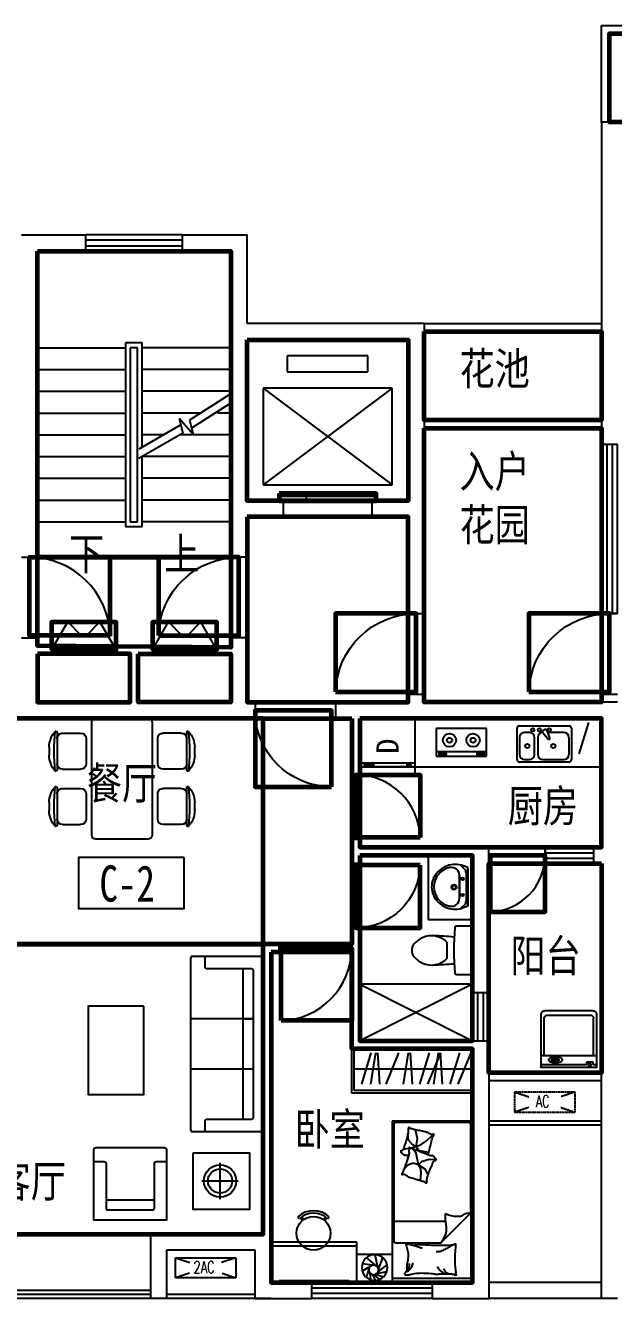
# Model space of a CAD drawing. Extents: x 4972709 to 5005109, y -957987 to -942187.
# Drawn here: x 4987559 to 4994859, y -957987 to -942187 of the extents above; entities that cross this region are included whole.
import ezdxf
from ezdxf.enums import TextEntityAlignment as Align

# ---------------------------------------------------------------- set-up
doc = ezdxf.new("R2010")
doc.units = 0
doc.header["$MEASUREMENT"] = 0
doc.linetypes.add('DASH', pattern=[0.35, 0.25, -0.1])
doc.layers.get('0').update_dxf_attribs({"linetype": 'CONTINUOUS'})
for name, color, linetype in [('4-BACLONY', 6, 'CONTINUOUS'), ('F1', 8, 'CONTINUOUS'), ('I-FURN', 252, 'CONTINUOUS'), ('KTIAO', 124, 'CONTINUOUS'), ('PUB_TEXT', 7, 'CONTINUOUS'), ('STAIR', 3, 'CONTINUOUS'), ('WALL', 2, 'CONTINUOUS'), ('WINDOW', 4, 'CONTINUOUS'), ('WINDOW_TEXT', 7, 'CONTINUOUS'), ('家具1', 8, 'CONTINUOUS'), ('家具示意', 8, 'CONTINUOUS'), ('洁具', 223, 'CONTINUOUS')]:
    doc.layers.add(name, color=color, linetype=linetype)
for name, color, linetype, lineweight in [('GROUND', 5, 'CONTINUOUS', 5), ('GT_卧室', 1, 'CONTINUOUS', 60), ('GT_卫生间', 5, 'CONTINUOUS', 60), ('GT_厨房', 4, 'CONTINUOUS', 60), ('GT_客厅', 2, 'CONTINUOUS', 60), ('GT_楼梯', 130, 'CONTINUOUS', 60), ('GT_水机房', 170, 'CONTINUOUS', 60), ('GT_电机房', 210, 'CONTINUOUS', 60), ('GT_电梯', 150, 'CONTINUOUS', 60), ('GT_花园', 74, 'CONTINUOUS', 60), ('GT_过道', 30, 'CONTINUOUS', 60), ('GT_门', 245, 'CONTINUOUS', 60), ('GT_阳台', 6, 'CONTINUOUS', 60), ('GT_餐厅', 3, 'CONTINUOUS', 60), ('文字标注', 121, 'CONTINUOUS', 0)]:
    doc.layers.add(name, color=color, linetype=linetype, lineweight=lineweight)
doc.styles.add('!黑体', font='simhei.ttf', dxfattribs={"width": 0.75})
doc.styles.add('-黑体', font='simhei.ttf', dxfattribs={"width": 0.8})
doc.styles.add('_ROMANC', font='ROMANC', dxfattribs={"width": 0.6})
doc.styles.add('ATT', font='TXT')
doc.styles.add('DIM_FONT', font='SIMPLEX.shx', dxfattribs={"width": 0.8})
doc.styles.add('SIMPLEX', font='SIMPLEX.SHX')

# ---------------------------------------------------------------- blocks, each defined once
blk = doc.blocks.new('SOF1')
blk.add_line((-300, 650), (300, 650))
blk.add_lwpolyline([(-450, 25, 0.414214), (-425, 0), (425, 0, 0.414214), (450, 25), (450, 900), (-450, 900)], format="xyb", close=True)
blk.add_lwpolyline([(-450, 175), (-325, 175, 0.414214), (-300, 200), (-300, 750, -0.414214), (-275, 775), (275, 775, -0.414214), (300, 750), (300, 200, 0.414214), (325, 175), (450, 175)], format="xyb")
blk = doc.blocks.new('SOF3')
for p, q in [((-937.5, 650), (937.5, 650)), ((-312.5, 775), (-312.5, 0)), ((-312.5, 650), (-312.5, 775)), ((312.5, 775), (312.5, 0))]:
    blk.add_line(p, q)
for points in [[(1062.5, 0, 0.4142136), (1087.5, 25), (1087.5, 900), (-1087.5, 900), (-1087.5, 25, 0.4142136), (-1062.5, 0), (1062.5, 0)], [(-1087.5, 175), (-962.5, 175, 0.4142136), (-937.5, 200), (-937.5, 750, -0.4142136), (-912.5, 775), (912.5, 775, -0.4142136), (937.5, 750), (937.5, 200, 0.4142136), (962.5, 175), (1087.5, 175)]]:
    blk.add_lwpolyline(points, format="xyb")
blk = doc.blocks.new('M_A2ZXL')
blk.add_line((-0.472, 0), (-0.472, -1))
blk.add_arc((-0.5, 0), 1, 271.6231, 0)
blk = doc.blocks.new('_DBLK')
blk.add_line((-0.45, 0), (-0.45, -0.95))
blk.add_arc((-0.45, 0), 0.95, 270, 0)
at = {"layer": 'WINDOW_TEXT', "style": 'SIMPLEX', "flags": 9}
blk.add_attdef('A', text='', height=1, dxfattribs=at).set_placement((0, 1.5), align=Align.MIDDLE)
blk = doc.blocks.new('11PDRY03')
at = {"color": 0, "linetype": 'ByBlock'}
for p, q in [((0, 30), (30, 30)), ((0, 0), (0, 30)), ((4, 0), (4, 30)), ((5, 25), (5, 28)), ((6, 0), (6, 30)), ((30, 30), (30, 0)), ((5, 2), (5, 8)), ((30, 0), (0, 0))]:
    blk.add_line(p, q, dxfattribs=at)
at = {"color": 0, "linetype": 'ByBlock', "style": 'ATT', "flags": 8}
blk.add_attdef('LABEL', text='', height=12, dxfattribs=at).set_placement((15, 15), align=Align.MIDDLE)
at = {"color": 0, "linetype": 'ByBlock', "style": 'ATT'}
for tag, p, flags in [('ITEM', (0, -13), 3), ('ROOM_NUMBER', (0, -22), 1), ('DEPTH', (0, -30), 3), ('WIDTH', (0, -38), 3)]:
    blk.add_attdef(tag, p, '', height=6, dxfattribs=dict(at, flags=flags))
blk = doc.blocks.new('-BATH2')
at = {"layer": 'F1', "xscale": 23, "yscale": 23, "zscale": 23}
blk.add_blockref('11PDRY03', (3, 3), dxfattribs=at).add_auto_attribs({'LABEL': 'D'})
blk = doc.blocks.new('wrreqwre')
at = {"layer": 'F1'}
for p, q in [((-79076, -167121), (-79419, -167121)), ((-79419, -167121), (-79419, -167744)), ((-79385, -167154), (-79397, -167154)), ((-79363, -167121), (-79363, -167744)), ((-79076, -167744), (-79076, -167121)), ((-79395, -167164), (-79411, -167164)), ((-79411, -167164), (-79411, -167229)), ((-79411, -167229), (-79395, -167229)), ((-79386, -167246), (-79397, -167246)), ((-79395, -167229), (-79395, -167164)), ((-79395, -167637), (-79411, -167637)), ((-79411, -167637), (-79411, -167702)), ((-79385, -167627), (-79397, -167627)), ((-79395, -167702), (-79395, -167637)), ((-79419, -167744), (-79076, -167744)), ((-79411, -167702), (-79395, -167702)), ((-79386, -167719), (-79397, -167719))]:
    blk.add_line(p, q, dxfattribs=at)
for points in [[(-79397, -167246, 0.259034), (-79393, -167244, 0.076276), (-79389, -167232, 0.036515), (-79386, -167219, 0.026615), (-79385, -167200, 0.026615), (-79386, -167181, 0.036515), (-79389, -167167, 0.076276), (-79393, -167156, 0.259034), (-79397, -167154, 0.259034), (-79400, -167156, 0.056762), (-79404, -167164)], [(-79386, -167246, 0.259034), (-79383, -167244, 0.076276), (-79378, -167232, 0.036515), (-79376, -167219, 0.026615), (-79375, -167200, 0.026615), (-79376, -167181, 0.036515), (-79378, -167167, 0.076276), (-79383, -167156, 0.259034), (-79386, -167154, 0.078462), (-79388, -167154)], [(-79406, -167229, 0.008736), (-79405, -167232, 0.076276), (-79400, -167244, 0.259034), (-79397, -167246)], [(-79397, -167719, 0.259034), (-79393, -167717, 0.076276), (-79389, -167705, 0.036515), (-79386, -167692, 0.026615), (-79385, -167673, 0.026615), (-79386, -167654, 0.036515), (-79389, -167640, 0.076276), (-79393, -167629, 0.259034), (-79397, -167627, 0.259034), (-79400, -167629, 0.056762), (-79404, -167637)], [(-79386, -167719, 0.259034), (-79383, -167717, 0.076276), (-79378, -167705, 0.036515), (-79376, -167692, 0.026615), (-79375, -167673, 0.026615), (-79376, -167654, 0.036515), (-79378, -167640, 0.076276), (-79383, -167629, 0.259034), (-79386, -167627, 0.078462), (-79388, -167627)], [(-79406, -167702, 0.008736), (-79405, -167705, 0.076276), (-79400, -167717, 0.259034), (-79397, -167719)]]:
    blk.add_lwpolyline(points, format="xyb", dxfattribs=at)
for centre, radius in [((-79222, -167286), 82.5), ((-79222, -167286), 31.6), ((-79222, -167579), 82.5), ((-79222, -167579), 31.6)]:
    blk.add_circle(centre, radius, dxfattribs=at)
blk = doc.blocks.new('M_E29JIV')
at = {"color": 0, "linetype": 'ByBlock'}
for p, q in [((31, 338), (419, 338)), ((0, -307), (0, 307)), ((82, 245), (82, 40)), ((358, 307), (143, 307)), ((419, -20), (419, 245)), ((450, 307), (450, -307)), ((48, 2), (57, -12)), ((59, 31), (163, 70)), ((173, 53), (87, -18)), ((163, 70), (173, 53)), ((143, -82), (358, -82)), ((358, -123), (143, -123)), ((82, -184), (82, -245)), ((143, -307), (358, -307)), ((419, -245), (419, -184)), ((419, -338), (31, -338))]:
    blk.add_line(p, q, dxfattribs=at)
for centre, radius in [((51, 61), 20.5), ((251, 112), 25.6), ((51, -61), 20.5), ((51, -143), 20.5), ((251, -210), 25.6)]:
    blk.add_circle(centre, radius, dxfattribs=at)
for centre, radius, start, end in [((31, 307), 30.7, 90, 180), ((419, 307), 30.7, 0, 90), ((143, 245), 61.4, 90, 180), ((358, 245), 61.4, 0, 90), ((66, 12), 20.5, 110.5377, 210), ((74, -2), 20.5, 210, 309.4623), ((143, -20), 61.4, 180, 270), ((143, -184), 61.4, 90, 180), ((358, -20), 61.4, 270, 0), ((358, -184), 61.4, 0, 90), ((31, -307), 30.7, 180, 270), ((143, -245), 61.4, 180, 270), ((358, -245), 61.4, 270, 0), ((419, -307), 30.7, 270, 0)]:
    blk.add_arc(centre, radius, start, end, dxfattribs=at)
at = {"style": 'DIM_FONT', "width": 0.8, "flags": 9}
for tag in ['XSIZE', 'YSIZE']:
    blk.add_attdef(tag, (0, 0), '', height=0.5, dxfattribs=at)
blk = doc.blocks.new('A$C41EE4F51')
for p, q in [((35, 647), (66, 647)), ((36, 647), (36, 690)), ((66, 647), (66, 564)), ((145, 690), (145, 0)), ((145, 652), (611, 652)), ((66, 564), (35, 564)), ((36, 0), (36, 564)), ((651, 78), (651, 612)), ((87, 222), (99, 222)), ((97, 212), (113, 212)), ((97, 147), (97, 212)), ((113, 212), (113, 147)), ((89, 130), (99, 130)), ((113, 147), (97, 147)), ((145, 38), (611, 38))]:
    blk.add_line(p, q)
at = {"elevation": 0}
blk.add_lwpolyline([(706, 50), (706, 640, 0.414214), (656, 690), (0, 690), (0, 0), (656, 0, 0.414214)], format="xyb", close=True, dxfattribs=at)
blk.add_circle((35, 604), 17.5)
for centre, radius, start, end in [((611, 612), 40, 0, 90), ((237, 179), 180, 169.1967, 180), ((237, 179), 180, 180, 190.8033), ((166, 192), 108, 155.2655, 169.1967), ((122, 212), 59.9, 131.9599, 155.2655), ((254, 176), 177, 173.9017, 180), ((254, 176), 177, 180, 186.0983), ((172, 185), 94.4, 165.5369, 173.9017), ((120, 198), 41.3, 148.0894, 165.5369), ((95, 243), 19.1, 90, 131.9599), ((89, 218), 4.03, 90, 148.0894), ((265, 176), 177, 173.9017, 180), ((265, 176), 177, 180, 186.0983), ((182, 185), 94.4, 165.5369, 173.9017), ((89, 218), 4.03, 72.0546, 90), ((131, 198), 41.3, 148.0894, 165.5369), ((95, 243), 19.1, 48.0401, 90), ((99, 218), 4.03, 90, 148.0894), ((99, 218), 4.03, 31.9106, 90), ((67, 198), 41.3, 18.9155, 31.9106), ((68, 212), 59.9, 24.7345, 48.0401), ((24, 192), 108, 10.8033, 24.7345), ((-47, 179), 180, 0, 10.8033), ((-47, 179), 180, 349.1967, 0), ((166, 165), 108, 190.8033, 204.7345), ((122, 145), 59.9, 204.7345, 228.0401), ((172, 167), 94.4, 186.0983, 194.4631), ((120, 154), 41.3, 194.4631, 211.9106), ((95, 114), 19.1, 228.0401, 270), ((89, 134), 4.03, 211.9106, 270), ((182, 167), 94.4, 186.0983, 194.4631), ((131, 154), 41.3, 194.4631, 211.9106), ((95, 114), 19.1, 270, 311.9599), ((99, 134), 4.03, 211.9106, 270), ((99, 134), 4.03, 270, 328.0894), ((67, 154), 41.3, 328.0894, 345.5369), ((16, 167), 94.4, 345.5369, 347.5389), ((68, 145), 59.9, 311.9599, 335.2655), ((24, 165), 108, 335.2655, 349.1967), ((611, 78), 40, 270, 0)]:
    blk.add_arc(centre, radius, start, end)
at = {"oblique": -180, "text_generation_flag": 4, "width": 0.8, "flags": 9}
for tag in ['XSIZE', 'YSIZE']:
    blk.add_attdef(tag, (0, 345), '', height=0.5, rotation=270, dxfattribs=at)
blk = doc.blocks.new('A$C633E5647')
at = {"rotation": 270}
blk.add_blockref('A$C41EE4F51', (0, 706), dxfattribs=at)
blk = doc.blocks.new('_LIFTD')
for points in [[(-0.548, -0.602), (-0.548, -0.774), (0.241, -0.774), (0.241, -0.602), (-0.548, -0.602)], [(-0.241, -0.784), (-0.241, -0.955), (0.548, -0.955), (0.548, -0.784), (-0.241, -0.784)]]:
    blk.add_lwpolyline(points)
blk = doc.blocks.new('M_A4TRU')
for p, q in [((-0.5, 0), (-0.25, -0.433)), ((0.5, 0), (0.25, -0.433)), ((-0.25, -0.433), (-0.048, -0.231)), ((0.25, -0.433), (0.048, -0.231))]:
    blk.add_line(p, q)
blk = doc.blocks.new('A$C0A224319')
at = {"layer": 'KTIAO', "linetype": 'DASH'}
for p, q in [((0, 250), (0, 0)), ((750, 250), (0, 250)), ((0, 250), (177, 191)), ((750, 250), (573, 191)), ((750, 0), (750, 250)), ((172, 57), (0, 0)), ((0, 0), (750, 0)), ((575, 58), (750, 0))]:
    blk.add_line(p, q, dxfattribs=at)
at = {"layer": 'KTIAO', "style": '_ROMANC', "width": 0.7}
blk.add_text('AC', height=148.6, rotation=360, dxfattribs=at).set_placement((261, 60))
at = {"layer": 'KTIAO', "style": 'DIM_FONT', "oblique": 360, "width": 0.6, "flags": 9}
for tag in ['YSIZE', 'XSIZE']:
    blk.add_attdef(tag, (0, 0), '', height=0.5, rotation=360, dxfattribs=at)
blk = doc.blocks.new('tyjtt')
at = {"layer": 'KTIAO'}
for p, q in [((-92840, 5146), (-92840, 5396)), ((-92840, 5396), (-92090, 5396)), ((-92840, 5396), (-92663, 5337)), ((-92090, 5396), (-92267, 5337)), ((-92090, 5396), (-92090, 5146)), ((-92665, 5204), (-92840, 5146)), ((-92090, 5146), (-92840, 5146)), ((-92262, 5203), (-92090, 5146))]:
    blk.add_line(p, q, dxfattribs=at)
at = {"layer": 'KTIAO', "style": '_ROMANC', "width": 0.7}
blk.add_text('2AC', height=148.6, rotation=0, dxfattribs=at).set_placement((-92616, 5206))
at = {"layer": 'KTIAO', "style": 'DIM_FONT', "oblique": 360, "width": 0.6, "flags": 9}
for tag in ['YSIZE', 'XSIZE']:
    blk.add_attdef(tag, (-92091, 5146), '', height=0.5, rotation=0, dxfattribs=at)
blk = doc.blocks.new('TP6')
blk.add_lwpolyline([(20, -300), (201, -300, 0.388903), (221, -282, 0.043619), (221, 282, 0.388903), (201, 300), (20, 300, 0.414214), (0, 280), (0, -280, 0.414214), (20, -300, 0.414214)], format="xyb")
blk.add_lwpolyline([(623, 157, 0.325454), (314, 96), (314, -96, 0.325454), (623, -157, 0.11195), (728, -76, 0.35994), (728, 76, 0.11195)], format="xyb", close=True)
for centre, start, end in [((822, -7004), 92.6182, 94.7269), ((822, 7004), 265.2731, 267.3818)]:
    blk.add_arc(centre, 7194, start, end)
blk = doc.blocks.new('M_E6')
for p, q in [((240, 0), (-240, 0)), ((-237, 0), (239, 0)), ((240, 0), (270, -79)), ((-213, -36), (-271, -91)), ((-240, 0), (-270, -79)), ((-179, -23), (181, -23)), ((141, -105), (-141, -105)), ((-141, -105), (141, -105)), ((217, -37), (274, -95))]:
    blk.add_line(p, q)
for centre, radius in [((-99, -65), 16.3), ((2, -172), 31.6), ((2, -172), 23), ((101, -65), 16.3)]:
    blk.add_circle(centre, radius)
for centre, radius, start, end in [((28, -152), 307, 166.1751, 244.7296), ((-141, -205), 100, 90, 190.5602), ((-179, -73), 50, 90, 133.181), ((-28, -152), 307, 297.0639, 13.8249), ((141, -205), 100, 349.4398, 90), ((181, -73), 50, 44.5607, 90), ((0, -179), 243, 190.5602, 349.4398), ((0, -201), 250, 245.8071, 296.4628), ((28, -152), 307, 266.589, 266.5936)]:
    blk.add_arc(centre, radius, start, end)
at = {"width": 0.8, "flags": 9}
for tag in ['XSIZE', 'YSIZE']:
    blk.add_attdef(tag, (0, 0), '', height=0.5, dxfattribs=at)
blk = doc.blocks.new('A$C367E6596')
at = {"layer": '家具示意'}
for p, q in [((0, 1948), (1000, 1948)), ((26, 1491), (26, 32)), ((603, 1511), (46, 1511)), ((603, 1511), (972, 1142)), ((46, 1239), (664, 1239)), ((972, 32), (972, 1142)), ((349, 727), (345, 730)), ((357, 648), (349, 727)), ((355, 593), (357, 648)), ((407, 590), (443, 663)), ((443, 663), (442, 682)), ((196, 544), (150, 591)), ((261, 522), (196, 544)), ((328, 541), (261, 522)), ((328, 541), (301, 394)), ((328, 541), (355, 593)), ((328, 541), (407, 590)), ((367, 502), (328, 541)), ((462, 473), (367, 502)), ((545, 477), (462, 473)), ((213, 336), (139, 351)), ((299, 318), (225, 333)), ((299, 318), (246, 282)), ((269, 357), (261, 348)), ((301, 394), (269, 357)), ((299, 318), (336, 361)), ((299, 318), (316, 213)), ((342, 300), (299, 318)), ((336, 361), (383, 372)), ((383, 372), (455, 382)), ((204, 234), (197, 159)), ((246, 282), (204, 234)), ((316, 213), (293, 108)), ((441, 231), (342, 300)), ((519, 161), (441, 231)), ((46, 12), (952, 12))]:
    blk.add_line(p, q, dxfattribs=at)
blk.add_lwpolyline([(0, 0), (0, 2000), (1000, 2000), (1000, 0)], close=True, dxfattribs=at)
for points in [[(185, 1866, -0.263368), (157, 1885, -0.494818), (166, 1904, -0.049225), (184, 1906, -0.036831), (208, 1904, -0.031893), (246, 1896, 0.035782), (280, 1889, 0.032941), (369, 1883, 0.026564), (480, 1889, 0.017905), (518, 1894, -0.033397), (538, 1896, -0.03204), (575, 1896, 0.018442), (640, 1893, 0.010837), (704, 1893, 0.014624), (752, 1896, 0.111249), (775, 1904, -0.153708), (792, 1908, -0.076444), (799, 1906, -0.215512), (801, 1904, -0.585858), (798, 1901, 0.363489), (794, 1898, 0.191716), (793, 1887, -0.129675), (795, 1870, -0.01735), (792, 1853, 0.019326), (790, 1838, 0.018818), (783, 1770, 0.021828), (782, 1711, 0.006204), (784, 1677, 0.001963), (790, 1570, 0.028341), (794, 1534, -0.117014), (794, 1525, -0.36606), (792, 1524, -0.03973), (778, 1527, -0.048309), (765, 1532, 0.062981), (754, 1536, 0.04058), (731, 1539, 0.014345), (664, 1542, 0.005484), (538, 1541, 0.007153), (442, 1538, 0.008762), (400, 1535, -0.008153), (354, 1532, -0.06251), (297, 1537, 0.078669), (251, 1539, 0.047825), (229, 1534, -0.034494), (198, 1527, -0.023571), (173, 1524, -0.510228), (172, 1525), (179, 1555), (200, 1637, 0.073041), (202, 1657, 0.023305), (196, 1718, 0.018299), (192, 1741, -0.01097), (185, 1779, -0.042281), (182, 1813, -0.027201), (185, 1867)], [(741, 1898, 0.088153), (706, 1895, 0.088153), (675, 1880, 0.077547), (654, 1858, 0.077547), (640, 1831)], [(183, 1850, -0.05369), (198, 1837, -0.070312), (206, 1825, -0.015448), (209, 1817, -0.013244), (213, 1806, -0.082127), (216, 1788, -0.064164), (213, 1765)], [(185, 1866, -0.077379), (220, 1841, -0.077379), (245, 1806, -0.047525), (255, 1782, -0.047525), (260, 1756)], [(659, 1893, 0.027842), (635, 1882, 0.048685), (623, 1874, 0.023666), (595, 1850, 0.031223), (576, 1829, 0.046801), (571, 1821, 0.023191), (563, 1804)], [(745, 1538, 0.016108), (706, 1564, 0.024599), (679, 1579, 0.009477), (630, 1603, 0.015937), (600, 1615, 0.072521), (584, 1619, 0.033339), (548, 1619)], [(275, 1540, 0.009729), (303, 1549, 0.009729), (330, 1559, 0.007971), (351, 1568, 0.007971), (373, 1577)], [(603, 1511, -0.085272), (666, 1401, -0.124044), (675, 1314), (662, 1218), (663, 1146)], [(663, 1146, -0.027362), (702, 1162, -0.040834), (729, 1170, -0.038441), (817, 1179, -0.076528), (861, 1174, -0.103649), (888, 1160, 0.093398), (918, 1143, 0.072727), (941, 1139, 0.052315), (972, 1142)], [(450, 419, 0.025626), (452, 409, 0.0108), (476, 303, 0.00456), (495, 231, 0.01125), (504, 203, 0.069394), (512, 187, -0.079756), (518, 173, -0.106399), (519, 161, -0.328642), (516, 158, -0.299547), (511, 160, 0.189917), (504, 165, 0.033518), (496, 167, 0.075627), (492, 167, 0.053489), (486, 165, 0.017838), (468, 157, 0.038394), (447, 145, -0.059529), (434, 138, -0.035943), (412, 131, -0.011245), (341, 116, -0.006203), (309, 111, 0.010783), (291, 107, 0.019485), (280, 105, 0.005062), (238, 92, 0.101392), (217, 81, -0.223768), (206, 78, -0.25558), (203, 80, -0.081563), (200, 93, -0.071805), (201, 107, 0.069985), (202, 121, 0.03546), (195, 169, 0.029432), (180, 226, 0.001554), (171, 254, -0.00152), (162, 282, -0.004735), (152, 311, 0.00382), (141, 347, 0.296001), (116, 366, -0.649774), (111, 384, -0.02319), (115, 387, 0.0288), (118, 390, 0.005727), (123, 395, -0.004358), (130, 401, -0.027528), (144, 414, -0.046214), (154, 420, -0.194121), (167, 421, 0.133719), (187, 420, 0.005779), (205, 425, 0.008882)]]:
    blk.add_lwpolyline(points, format="xyb", dxfattribs=at)
blk.add_lwpolyline([(395, 749, 0.101392), (416, 762, -0.223768), (427, 766, -0.25558), (430, 764, -0.081563), (434, 751, -0.071805), (434, 737, 0.069985), (434, 723, 0.03546), (444, 676, 0.029432), (464, 620, 0.001554), (475, 593, -0.00152), (487, 566, -0.004735), (498, 538, 0.00382), (512, 503, 0.296001), (538, 485, -0.649774), (545, 468, -0.02319), (541, 464, 0.0288), (538, 461, 0.005727), (534, 456, -0.004358), (528, 449, -0.027528), (514, 436, -0.046214), (505, 429, -0.194121), (492, 427, 0.133719), (472, 426, 0.011505), (437, 414, 0.008882), (393, 396, 0.012426), (336, 371, -0.033612), (314, 363), (268, 348), (232, 337, 0.224341), (220, 326, -0.722772), (213, 327, -0.103513), (213, 330, 0.053465), (213, 336, 0.030109), (211, 354, -0.031436), (209, 372, -0.05324), (210, 384, 0.05518), (211, 396, 0.056271), (207, 417, 0.0108), (174, 520, 0.00456), (150, 591, 0.01125), (139, 619, 0.069394), (130, 634, -0.079756), (123, 647, -0.106399), (121, 659, -0.328642), (124, 662, -0.299547), (129, 660, 0.189917), (136, 656, 0.033518), (144, 655, 0.075627), (148, 655, 0.053489), (154, 657, 0.017838), (172, 667, 0.038394), (191, 681, -0.059529), (204, 689, -0.035943), (225, 697, -0.011245), (295, 717, -0.006203), (326, 725, 0.010783), (345, 730, 0.019485), (355, 734, 0.005062)], format="xyb", close=True, dxfattribs=at)
for centre, start, end in [((46, 1491), 90, 180), ((46, 1259), 180, 270), ((46, 32), 180, 270), ((952, 32), 270, 0)]:
    blk.add_arc(centre, 20, start, end, dxfattribs=at)
at = {"layer": '家具示意', "style": 'DIM_FONT', "width": 0.8, "flags": 9}
for tag in ['XSIZE', 'YSIZE']:
    blk.add_attdef(tag, (0, 2000), '', height=0.5, dxfattribs=at)
blk = doc.blocks.new('A$C16E34684')
at = {"layer": 'I-FURN', "color": 8}
for p, q in [((390, 1062), (390, 0)), ((890, 1062), (390, 1062)), ((440, 1062), (440, 0)), ((865, 100), (865, 962)), ((865, 962), (890, 962)), ((890, 0), (890, 1062)), ((99, 699), (78, 719)), ((110, 649), (80, 675)), ((120, 661), (89, 687)), ((99, 353), (78, 332)), ((110, 402), (80, 376)), ((120, 390), (89, 364)), ((890, 0), (390, 0)), ((865, 100), (890, 100))]:
    blk.add_line(p, q, dxfattribs=at)
blk.add_circle((280, 526), 210, dxfattribs=at)
for radius in [280, 250]:
    blk.add_arc((280, 526), radius, 136.2207, 223.7793, dxfattribs=at)
blk = doc.blocks.new('M_C5')
for p, q in [((-28, 86), (7, 160)), ((-54, -14), (-154, 45)), ((-71, 21), (-106, 120)), ((-60, 63), (-50, 152)), ((-9, 88), (59, 149)), ((12, 83), (112, 114)), ((26, 75), (152, 50)), ((42, 53), (156, -35)), ((48, 21), (102, -123)), ((-26, -30), (-153, -47)), ((14, -26), (-99, -126)), ((41, -2), (5, -160))]:
    blk.add_line(p, q)
for centre, radius in [((0, 0), 160), ((-11, 28), 60)]:
    blk.add_circle(centre, radius)
at = {"width": 0.8, "flags": 9}
for tag in ['XSIZE', 'YSIZE']:
    blk.add_attdef(tag, (0, 0), '', height=0.5, dxfattribs=at)
blk = doc.blocks.new('M_C25MYD')
for p, q in [((-569, 821), (-109, 821)), ((-389, 921), (-290, 921)), ((117, 821), (577, 821)), ((298, 921), (397, 921)), ((-564, 754), (-564, 529)), ((-114, 754), (-114, 529)), ((122, 754), (122, 529)), ((572, 754), (572, 529)), ((-746, 342), (-746, -308)), ((704, 392), (-696, 392)), ((-497, 461), (-182, 461)), ((190, 461), (505, 461)), ((754, -308), (754, 342)), ((-696, -358), (704, -358)), ((-182, -427), (-497, -427)), ((505, -427), (190, -427)), ((-564, -720), (-564, -495)), ((-114, -720), (-114, -495)), ((122, -720), (122, -495)), ((572, -720), (572, -495)), ((-109, -787), (-569, -787)), ((577, -787), (117, -787)), ((-290, -887), (-389, -887)), ((397, -887), (298, -887))]:
    blk.add_line(p, q)
for centre, radius, start, end in [((-579, 837), 10, 130.7265, 202.67), ((-569, 841), 20, 202.67, 270), ((-379, 606), 316, 91.7651, 130.7265), ((-339, -1857), 2713, 84.8023, 95.1977), ((-497, 754), 67.5, 90, 180), ((-300, 606), 316, 49.2735, 88.2349), ((-182, 754), 67.5, 0, 90), ((-109, 841), 20, 270, 337.33), ((-100, 837), 10, 337.33, 49.2735), ((108, 837), 10, 130.7265, 202.67), ((117, 841), 20, 202.67, 270), ((307, 606), 316, 91.7651, 130.7265), ((347, -1857), 2713, 84.8023, 95.1977), ((190, 754), 67.5, 90, 180), ((387, 606), 316, 49.2735, 88.2349), ((505, 754), 67.5, 0, 90), ((577, 841), 20, 270, 337.33), ((587, 837), 10, 337.33, 49.2735), ((-497, 529), 67.5, 180, 270), ((-182, 529), 67.5, 270, 0), ((190, 529), 67.5, 180, 270), ((505, 529), 67.5, 270, 0), ((-696, 342), 50, 90, 180), ((704, 342), 50, 0, 90), ((-696, -308), 50, 180, 270), ((704, -308), 50, 270, 0), ((-497, -495), 67.5, 90, 180), ((-182, -495), 67.5, 0, 90), ((190, -495), 67.5, 90, 180), ((505, -495), 67.5, 0, 90), ((-569, -807), 20, 90, 157.33), ((-497, -720), 67.5, 180, 270), ((-182, -720), 67.5, 270, 0), ((-109, -807), 20, 22.67, 90), ((117, -807), 20, 90, 157.33), ((190, -720), 67.5, 180, 270), ((505, -720), 67.5, 270, 0), ((577, -807), 20, 22.67, 90), ((-579, -803), 10, 157.33, 229.2735), ((-379, -572), 316, 229.2735, 268.2349), ((-339, 1890), 2713, 264.8023, 275.1977), ((-300, -572), 316, 271.7651, 310.7265), ((-100, -803), 10, 310.7265, 22.67), ((108, -803), 10, 157.33, 229.2735), ((307, -572), 316, 229.2735, 268.2349), ((347, 1890), 2713, 264.8023, 275.1977), ((387, -572), 316, 271.7651, 310.7265), ((587, -803), 10, 310.7265, 22.67)]:
    blk.add_arc(centre, radius, start, end)
at = {"width": 0.8, "flags": 9}
for tag in ['XSIZE', 'YSIZE']:
    blk.add_attdef(tag, (0, 0), '', height=0.5, dxfattribs=at)
blk = doc.blocks.new('M_B0OPK')
for p, q in [((-0.5, 0.5), (0.5, 0.5)), ((0.5, 0.167), (-0.5, 0.167)), ((0.5, -0.167), (-0.5, -0.167)), ((-0.5, -0.5), (0.5, -0.5))]:
    blk.add_line(p, q)
blk = doc.blocks.new('_WBLK')
for p, q in [((-0.5, 0.5), (0.5, 0.5)), ((0.5, 0.1667), (-0.5, 0.1667)), ((0.5, -0.1667), (-0.5, -0.1667)), ((-0.5, -0.5), (0.5, -0.5))]:
    blk.add_line(p, q)
at = {"layer": 'WINDOW_TEXT', "style": 'SIMPLEX', "flags": 9}
blk.add_attdef('A', text='', height=1, dxfattribs=at).set_placement((0, 1.5), align=Align.MIDDLE)

msp = doc.modelspace()

# ---------------------------------------------------------------- linework, layer by layer
at = {"layer": '4-BACLONY'}
for p, q in [((4994709, -942187), (4999509, -942187)), ((4994709, -943387), (4994709, -942187)), ((4994809, -942287), (4999509, -942287)), ((4994809, -943387), (4994809, -942287)), ((4992509, -945887), (4994709, -945887)), ((4992509, -945987), (4994709, -945987)), ((4992509, -947087), (4994709, -947087)), ((4992509, -947187), (4994709, -947187)), ((4994709, -955187), (4993309, -955187)), ((4994709, -955287), (4993309, -955287))]:
    msp.add_line(p, q, dxfattribs=at)
at = {"layer": 'F1'}
for p, q in [((4991709, -951387), (4994709, -951387)), ((4992559, -952487), (4992559, -953287)), ((4993109, -953287), (4992559, -953287)), ((4993109, -954087), (4991709, -954787)), ((4991709, -954087), (4993109, -954787)), ((4993109, -954087), (4991709, -954087))]:
    msp.add_line(p, q, dxfattribs=at)
at = {"layer": 'GROUND'}
for p, q in [((4990409, -950587), (4991409, -950587)), ((4991709, -953387), (4991709, -952587)), ((4994009, -952587), (4993309, -952587))]:
    msp.add_line(p, q, dxfattribs=at)
at = {"layer": 'GT_卧室'}
msp.add_lwpolyline([(4990609, -953687), (4990609, -957787), (4993109, -957787), (4993109, -954887), (4991609, -954887), (4991609, -953687), (4990609, -953687)], dxfattribs=at)
at = {"layer": 'GT_卫生间'}
msp.add_lwpolyline([(4991709, -952487), (4991709, -954787), (4993109, -954787), (4993109, -952487), (4991709, -952487)], dxfattribs=at)
at = {"layer": 'GT_厨房'}
msp.add_lwpolyline([(4991709, -950787), (4991709, -952387), (4994709, -952387), (4994709, -950787), (4991709, -950787)], dxfattribs=at)
at = {"layer": 'GT_客厅'}
msp.add_lwpolyline([(4986709, -957187), (4990509, -957187), (4990509, -953587), (4986709, -953587), (4986712, -957187)], dxfattribs=at)
at = {"layer": 'GT_楼梯'}
msp.add_lwpolyline([(4987709, -944987), (4990109, -944987), (4990109, -948787), (4987709, -948787), (4987709, -944987)], dxfattribs=at)
at = {"layer": 'GT_水机房'}
msp.add_lwpolyline([(4987709, -949987), (4987709, -950587), (4988859, -950587), (4988859, -949987), (4987709, -949987)], dxfattribs=at)
at = {"layer": 'GT_电机房'}
msp.add_lwpolyline([(4988959, -949985), (4990109, -949987), (4990109, -950587), (4988959, -950587), (4988959, -949987)], dxfattribs=at)
at = {"layer": 'GT_电梯'}
msp.add_lwpolyline([(4990309, -946087), (4992309, -946087), (4992309, -948087), (4990309, -948087), (4990309, -946087)], dxfattribs=at)
at = {"layer": 'GT_花园'}
for points in [[(4999509, -942287), (4999509, -944887), (4997009, -944887), (4997009, -943387), (4994809, -943387), (4994809, -942287), (4999509, -942287)], [(4992509, -945987), (4994709, -945987), (4994709, -947087), (4992509, -947087), (4992509, -945987)], [(4992509, -947187), (4994709, -947187), (4994709, -950587), (4992509, -950587), (4992509, -947187)]]:
    msp.add_lwpolyline(points, dxfattribs=at)
at = {"layer": 'GT_过道'}
for points in [[(4990309, -948287), (4990309, -950587), (4992309, -950587), (4992309, -948287), (4990309, -948287)], [(4987709, -949787), (4987709, -948787), (4990109, -948787), (4990109, -949907), (4987709, -949887), (4987709, -949787)], [(4991609, -950787), (4991609, -953587), (4990509, -953587), (4990509, -950787), (4991609, -950787)]]:
    msp.add_lwpolyline(points, dxfattribs=at)
at = {"layer": 'GT_门'}
for points in [[(4990706, -947996), (4990706, -948087), (4991911, -948087), (4991911, -947996), (4990706, -947996)], [(4988608, -949759), (4987609, -949759), (4987609, -948787), (4988608, -948787), (4988608, -949765)], [(4989209, -949759), (4990209, -949759), (4990209, -948787), (4989209, -948787), (4989209, -949759)], [(4991409, -950459), (4992409, -950459), (4992409, -949487), (4991409, -949487), (4991409, -950459)], [(4993809, -950459), (4994809, -950459), (4994809, -949487), (4993809, -949487), (4993809, -950459)], [(4987884, -949937), (4988684, -949937), (4988684, -949591), (4987884, -949591), (4987884, -949937)], [(4989134, -949937), (4989934, -949937), (4989934, -949591), (4989134, -949591), (4989134, -949937)], [(4991359, -951637), (4991359, -950687), (4990409, -950687), (4990409, -951637), (4991359, -951637)], [(4992458, -952264), (4991659, -952264), (4991659, -951487), (4992458, -951487), (4992458, -952264)], [(4993329, -953187), (4994009, -953187), (4994009, -952487), (4993329, -952487), (4993329, -953187)], [(4992458, -952610), (4991659, -952610), (4991659, -953387), (4992458, -953387), (4992458, -952610)], [(4990734, -954537), (4990734, -953637), (4991609, -953637), (4991609, -954537), (4990734, -954537)]]:
    msp.add_lwpolyline(points, dxfattribs=at)
at = {"layer": 'GT_阳台'}
msp.add_lwpolyline([(4994709, -952587), (4994709, -955187), (4993309, -955187), (4993309, -952587), (4994709, -952587)], dxfattribs=at)
at = {"layer": 'GT_餐厅'}
msp.add_lwpolyline([(4986709, -950787), (4986709, -953587), (4990509, -953587), (4990509, -950787), (4986709, -950787)], dxfattribs=at)
at = {"layer": 'KTIAO'}
for p, q in [((4994709, -955787), (4993309, -955787)), ((4994709, -955837), (4993309, -955837)), ((4990409, -957937), (4989309, -957937)), ((4990409, -957987), (4989309, -957987))]:
    msp.add_line(p, q, dxfattribs=at)
at = {"layer": 'PUB_TEXT'}
msp.add_lwpolyline([(4989528, -952513), (4988216, -952513), (4988216, -953146), (4989528, -953146)], close=True, dxfattribs=at)
at = {"layer": 'STAIR'}
for p, q in [((4987709, -946187), (4988799, -946187)), ((4988799, -946127), (4988799, -948407)), ((4989009, -946127), (4988799, -946127)), ((4988859, -946187), (4988859, -948347)), ((4988949, -946187), (4988859, -946187)), ((4988949, -948347), (4988949, -946187)), ((4989009, -947422), (4989009, -946127)), ((4990099, -946187), (4989009, -946187)), ((4991809, -946287), (4990809, -946287)), ((4990809, -946287), (4990809, -946487)), ((4991809, -946487), (4991809, -946287)), ((4987709, -946457), (4988799, -946457)), ((4990099, -946457), (4989009, -946457)), ((4990809, -946487), (4991809, -946487)), ((4987709, -946727), (4988799, -946727)), ((4990099, -946727), (4989009, -946727)), ((4992109, -946687), (4990509, -947887)), ((4990509, -946687), (4992109, -947887)), ((4992109, -946687), (4990509, -946687)), ((4990509, -946687), (4990509, -947887)), ((4992109, -947887), (4992109, -946687)), ((4990099, -946763), (4989594, -947084)), ((4990099, -946879), (4989620, -947184)), ((4987709, -946997), (4988799, -946997)), ((4989744, -946997), (4989009, -946997)), ((4990099, -946997), (4989944, -946997)), ((4989488, -947145), (4988965, -947447)), ((4989467, -947065), (4989514, -947245)), ((4989640, -947265), (4989467, -947065)), ((4989594, -947084), (4989640, -947265)), ((4987709, -947267), (4988799, -947267)), ((4989514, -947245), (4988965, -947562)), ((4989276, -947267), (4989009, -947267)), ((4990099, -947267), (4989476, -947267)), ((4987709, -947537), (4988799, -947537)), ((4989009, -948407), (4989009, -947537)), ((4990099, -947537), (4989009, -947537)), ((4987709, -947807), (4988799, -947807)), ((4990099, -947807), (4989009, -947807)), ((4990509, -947887), (4992109, -947887)), ((4987709, -948077), (4988799, -948077)), ((4990099, -948077), (4989009, -948077)), ((4991859, -948087), (4990759, -948087)), ((4987709, -948347), (4988799, -948347)), ((4988799, -948407), (4989009, -948407)), ((4988859, -948347), (4988949, -948347)), ((4990099, -948347), (4989009, -948347)), ((4994709, -957787), (4993309, -957787)), ((4994709, -957987), (4993309, -957987))]:
    msp.add_line(p, q, dxfattribs=at)
at = {"layer": 'WALL'}
for p, q in [((4994709, -943387), (4994709, -947387)), ((4995409, -943387), (4994709, -943387)), ((4987509, -944787), (4988309, -944787)), ((4988309, -944987), (4988309, -944787)), ((4989509, -944787), (4990309, -944787)), ((4989509, -944987), (4989509, -944787)), ((4990309, -945887), (4990309, -944787)), ((4987709, -948787), (4987709, -944987)), ((4987709, -944987), (4988309, -944987)), ((4989509, -944987), (4990109, -944987)), ((4990109, -948787), (4990109, -944987)), ((4992509, -945887), (4990309, -945887)), ((4992509, -945887), (4992509, -949487)), ((4990309, -946087), (4990309, -948087)), ((4992309, -946087), (4990309, -946087)), ((4992309, -946087), (4992309, -948087)), ((4994909, -947387), (4994709, -947387)), ((4990759, -948087), (4990309, -948087)), ((4990759, -948087), (4990759, -948287)), ((4992309, -948087), (4991859, -948087)), ((4991859, -948087), (4991859, -948287)), ((4990759, -948287), (4990309, -948287)), ((4990309, -948287), (4990309, -948787)), ((4992309, -948287), (4991859, -948287)), ((4992309, -948287), (4992309, -949487)), ((4987509, -948787), (4987709, -948787)), ((4990309, -948787), (4990109, -948787)), ((4992309, -949487), (4992509, -949487)), ((4994709, -949487), (4994909, -949487)), ((4994909, -949487), (4994709, -949487)), ((4987509, -949787), (4987709, -949787)), ((4987709, -949887), (4987709, -949787)), ((4987709, -949887), (4987884, -949887)), ((4987884, -949987), (4987884, -949887)), ((4988684, -949887), (4989134, -949887)), ((4988684, -949987), (4988684, -949887)), ((4989134, -949987), (4989134, -949887)), ((4989934, -949887), (4990109, -949887)), ((4989934, -949987), (4989934, -949887)), ((4990309, -949787), (4990109, -949787)), ((4990109, -949887), (4990109, -949787)), ((4990309, -949787), (4990309, -950587)), ((4987709, -949987), (4987884, -949987)), ((4987709, -950587), (4987709, -949987)), ((4988684, -949987), (4988859, -949987)), ((4988859, -949987), (4988859, -950587)), ((4988959, -949987), (4989134, -949987)), ((4988959, -949987), (4988959, -950587)), ((4989934, -949987), (4990109, -949987)), ((4990109, -950587), (4990109, -949987)), ((4992309, -950487), (4992509, -950487)), ((4992309, -950487), (4992309, -950587)), ((4992509, -950587), (4992509, -950487)), ((4994709, -950487), (4994909, -950487)), ((4994709, -950487), (4994709, -950587)), ((4987709, -950587), (4988859, -950587)), ((4988959, -950587), (4990109, -950587)), ((4990409, -950587), (4990309, -950587)), ((4990409, -950587), (4990409, -950787)), ((4992309, -950587), (4991409, -950587)), ((4991409, -950587), (4991409, -950787)), ((4994909, -950587), (4992509, -950587)), ((4986709, -950787), (4990409, -950787)), ((4991409, -950787), (4991609, -950787)), ((4991609, -950787), (4991609, -951487)), ((4991709, -950787), (4994709, -950787)), ((4991709, -950787), (4991709, -951487)), ((4994709, -952387), (4994709, -950787)), ((4991609, -951487), (4991709, -951487)), ((4991609, -952287), (4991609, -952587)), ((4991609, -952287), (4991709, -952287)), ((4991709, -952287), (4991709, -952387)), ((4991709, -952387), (4993309, -952387)), ((4993309, -952587), (4993309, -952387)), ((4994009, -952587), (4994009, -952387)), ((4994009, -952387), (4994009, -952587)), ((4994609, -952387), (4994709, -952387)), ((4994609, -952387), (4994609, -952587)), ((4991709, -952487), (4993109, -952487)), ((4991709, -952487), (4991709, -952587)), ((4993109, -952487), (4993109, -954187)), ((4991709, -952587), (4991609, -952587)), ((4993309, -952587), (4993309, -954187)), ((4994609, -952587), (4994709, -952587)), ((4994709, -957987), (4994709, -952587)), ((4991609, -953387), (4991609, -953587)), ((4991709, -953387), (4991609, -953387)), ((4991709, -953387), (4991709, -954787)), ((4990509, -957187), (4990509, -953587)), ((4990509, -953587), (4990709, -953587)), ((4990609, -957787), (4990609, -953687)), ((4990609, -953687), (4990709, -953687)), ((4990709, -953687), (4990709, -953587)), ((4991609, -953587), (4991609, -953587)), ((4991609, -953687), (4991609, -953587)), ((4991609, -953687), (4991609, -954887)), ((4991609, -953687), (4991609, -953687)), ((4993109, -954187), (4993309, -954187)), ((4991709, -954787), (4993109, -954787)), ((4993109, -954787), (4993309, -954787)), ((4993309, -954787), (4993309, -957987)), ((4991609, -954887), (4993109, -954887)), ((4993109, -954887), (4993109, -957787)), ((4989109, -957187), (4990509, -957187)), ((4989109, -957187), (4989109, -957987)), ((4990409, -957387), (4989309, -957387)), ((4989309, -957387), (4989309, -957987)), ((4990409, -957987), (4990409, -957387)), ((4990609, -957787), (4991109, -957787)), ((4991109, -957787), (4991109, -957987)), ((4992609, -957787), (4993109, -957787)), ((4992609, -957787), (4992609, -957987)), ((4989309, -957987), (4989109, -957987)), ((4990409, -957987), (4991109, -957987)), ((4990609, -957987), (4990409, -957987)), ((4992609, -957987), (4993309, -957987)), ((4994909, -957987), (4994709, -957987)), ((4994909, -957987), (4994709, -957987))]:
    msp.add_line(p, q, dxfattribs=at)
at = {"layer": 'WINDOW'}
for p, q in [((4989509, -944787), (4988309, -944787)), ((4989509, -944852), (4988309, -944852)), ((4988309, -944922), (4989509, -944922)), ((4988309, -944987), (4989509, -944987)), ((4992509, -949487), (4992509, -950487)), ((4994709, -950487), (4994709, -949487)), ((4989109, -957187), (4986712, -957187)), ((4989109, -957887), (4986712, -957887)), ((4989109, -957937), (4986712, -957937)), ((4989109, -957987), (4986712, -957987))]:
    msp.add_line(p, q, dxfattribs=at)
at = {"layer": 'WINDOW', "linetype": 'DASH'}
for p, q in [((4987884, -949887), (4988684, -949887)), ((4989134, -949887), (4989934, -949887)), ((4987884, -949987), (4988684, -949987)), ((4989134, -949987), (4989934, -949987))]:
    msp.add_line(p, q, dxfattribs=at)
at = {"layer": '家具1'}
for p, q in [((4994547, -950839), (4994428, -951225)), ((4991609, -955437), (4991609, -954887)), ((4991639, -955407), (4991639, -954887)), ((4991847, -954939), (4991728, -955325)), ((4991904, -954939), (4991843, -955325)), ((4991958, -955325), (4991933, -954939)), ((4992191, -954939), (4992030, -955325)), ((4992308, -954939), (4992247, -955325)), ((4992362, -955325), (4992337, -954939)), ((4992571, -954939), (4992452, -955325)), ((4992711, -954939), (4992549, -955325)), ((4992683, -954939), (4992622, -955325)), ((4992737, -955325), (4992712, -954939)), ((4992947, -954939), (4992828, -955325)), ((4993086, -954939), (4992925, -955325)), ((4993109, -955142), (4991639, -955142)), ((4993109, -955407), (4991639, -955407)), ((4993109, -955437), (4991609, -955437)), ((4989975, -956753), (4989975, -956303)), ((4989750, -956528), (4990200, -956528))]:
    msp.add_line(p, q, dxfattribs=at)
for points in [[(4989027, -954359), (4988339, -954359), (4988339, -955453), (4989027, -955453)], [(4989641, -956180), (4990341, -956180), (4990341, -956880), (4989641, -956880)], [(4991671, -957787), (4991671, -957437), (4992109, -957437), (4992109, -957787)]]:
    msp.add_lwpolyline(points, close=True, dxfattribs=at)
for radius in [200, 150]:
    msp.add_circle((4989975, -956528), radius, dxfattribs=at)

# ---------------------------------------------------------------- block references
at = {"xscale": -1, "rotation": 180}
msp.add_blockref('A$C367E6596', (4992109, -955787), dxfattribs=at)
at = {"layer": 'F1'}
for name, p, rotation in [('wrreqwre', (4825536, -871836), 90), ('M_E6', (4993051, -952878), 270), ('TP6', (4993109, -953666), 180)]:
    msp.add_blockref(name, p, dxfattribs=dict(at, rotation=rotation))
at = {"layer": 'F1', "extrusion": (0, 0, -1), "xscale": -1, "zscale": -1, "rotation": 90}
msp.add_blockref('M_E29JIV', (-4993999, -950879), dxfattribs=at)
at = {"layer": 'F1', "xscale": -1, "rotation": 179.9998572597185}
msp.add_blockref('A$C633E5647', (4993959, -954414, 0), dxfattribs=at)
at = {"layer": 'I-FURN', "rotation": 270}
msp.add_blockref('A$C16E34684', (4990609, -956897), dxfattribs=at)
at = {"layer": 'KTIAO'}
for name, p in [('A$C0A224319', (4993631, -955674)), ('tyjtt', (5082261, -962877))]:
    msp.add_blockref(name, p, dxfattribs=at)
at = {"layer": 'WINDOW'}
for name, p, xscale, yscale, zscale, rotation in [('_WBLK', (4994809, -948437), 2100, 199.9999999990686, 2100, 90), ('_LIFTD', (4991309, -948187), 1100, 200, 1100, 180), ('M_A2ZXL', (4987609, -949287), 1000, 1000, 1000, 90), ('M_A2ZXL', (4990209, -949287), -1000, 1000, 1000, 270), ('M_A2ZXL', (4992409, -949987), -1000, 1000, 1000, 270), ('M_A2ZXL', (4994809, -949987), -1000, 1000, 1000, 270), ('M_A2ZXL', (4991659, -951887), 800, 800, 800, 90), ('M_B0OPK', (4994309, -952487), 600, 200, 600, 180), ('M_A2ZXL', (4991659, -952987), 800, -800, 800, 270), ('M_B0OPK', (4993209, -954487), 600, 200, 600, 270), ('M_B0OPK', (4991859, -957887), 1500, 200, 1500, 180)]:
    msp.add_blockref(name, p, dxfattribs=dict(at, xscale=xscale, yscale=yscale, zscale=zscale, rotation=rotation))
for name, p, xscale, yscale, zscale in [('M_A4TRU', (4988284, -949937), -800, -800, 800), ('M_A4TRU', (4989534, -949937), -800, -800, 800), ('_DBLK', (4990909, -950687), -1000, 1000, 1000), ('M_A2ZXL', (4993659, -952487), 700, 700, 700), ('M_A2ZXL', (4991159, -953637), 900, 900, 900)]:
    msp.add_blockref(name, p, dxfattribs=dict(at, xscale=xscale, yscale=yscale, zscale=zscale))
at = {"layer": '家具1', "xscale": -1}
for name, p, rotation in [('M_C25MYD', (4988739, -951541), 270), ('SOF1', (4988859, -956113), 180)]:
    msp.add_blockref(name, p, dxfattribs=dict(at, rotation=rotation))
at = {"layer": '家具1', "rotation": 270}
msp.add_blockref('SOF3', (4989609, -954828), dxfattribs=at)
at = {"layer": '家具1', "extrusion": (0, 0, -1), "zscale": -1, "rotation": 179.9834757978118}
msp.add_blockref('M_C5', (-4991893, -957603), dxfattribs=at)
at = {"layer": '洁具', "extrusion": (0, 0, -1), "zscale": -1, "rotation": 90.00001104569657}
msp.add_blockref('-BATH2', (-4991705, -951480), dxfattribs=at)

# ---------------------------------------------------------------- texts
at = {"layer": 'PUB_TEXT', "style": '!黑体', "width": 0.75}
msp.add_text('C-2', height=450, dxfattribs=at).set_placement((4988477, -953061))
at = {"layer": '文字标注', "style": '-黑体', "width": 0.8}
for s, p in [('花池', (4993383, -946646)), ('入户', (4993383, -947921)), ('花园', (4993383, -948583)), ('下', (4988319, -948945)), ('上', (4989501, -948945)), ('餐厅', (4988757, -951791)), ('厨房', (4993982, -952073)), ('阳台', (4994016, -953932)), ('卧室', (4991335, -956086))]:
    msp.add_text(s, height=400, dxfattribs=at).set_placement(p, align=Align.CENTER)
msp.add_text('客厅', height=400, dxfattribs=at).set_placement((4987188, -956730))

doc.saveas('drawing.dxf')
